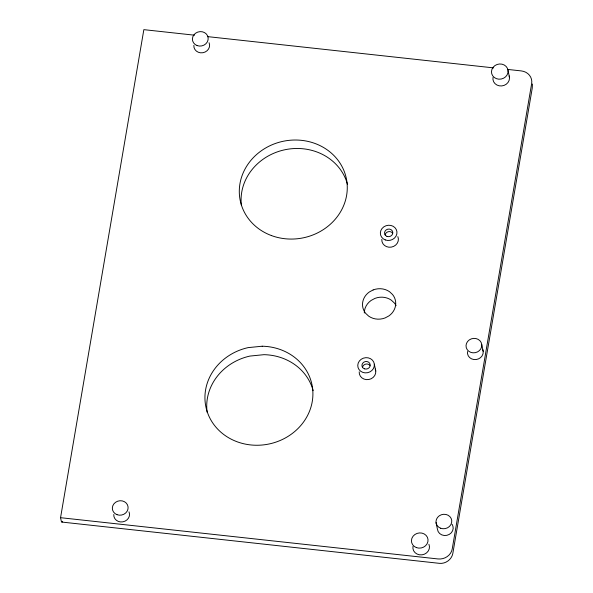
<?xml version="1.0" encoding="UTF-8"?>
<svg xmlns="http://www.w3.org/2000/svg" width="593" height="593" viewBox="0 0 593 593"><rect width="100%" height="100%" fill="white"/><g stroke="black" fill="none" stroke-linecap="round" stroke-linejoin="round"><path stroke-width="0.89" d="M532.447 84.006L532.225 88.261L452.8 553.595C451.644 559.592 445.528 563.965 439.495 563.35L62.057 522.085M62.584 521.336A12.505 1.757 -83.8 0 1 61.264 521.069L60.553 517.689L143.847 29.65L194.482 35.187M207.372 36.596L493.665 67.891M507.475 69.403L521.284 70.915A12.505 11.378 -11.9 0 1 531.654 83.606L452.229 548.948A12.505 11.378 -11.9 0 1 437.982 558.947L60.553 517.689M508.045 70.493A8.339 7.583 -11.9 0 1 496.415 78.661A8.339 7.583 -11.9 0 1 494.896 65.601A8.339 7.583 -11.9 0 1 508.045 70.493L509.469 77.26M481.753 344.57A7.917 7.205 -11.9 0 1 470.709 352.324A7.917 7.205 -11.9 0 1 469.263 339.922A7.917 7.205 -11.9 0 1 481.753 344.57L483.184 351.33M436.033 522.559L437.464 529.327A7.917 7.205 -11.9 0 0 446.825 535.338A7.917 7.205 -11.9 0 0 452.889 526.021M374.331 364.184A8.339 7.583 -11.9 0 1 362.701 372.352A8.339 7.583 -11.9 0 1 361.181 359.291A8.339 7.583 -11.9 0 1 374.331 364.184L375.762 370.951M397.851 236.622A8.339 7.583 -11.9 0 1 391.336 247.118A8.339 7.583 -11.9 0 1 381.81 239.394M375.25 369.039A8.339 7.583 -11.9 0 1 368.735 379.527A8.339 7.583 -11.9 0 1 359.21 371.804M385.109 234.954A4.166 3.795 -11.9 0 1 388.237 231.73A4.166 3.795 -11.9 0 1 392.566 233.042M362.508 367.363A4.166 3.795 -11.9 0 1 365.636 364.146A4.166 3.795 -11.9 0 1 369.965 365.458M364.295 313A16.671 15.173 -11.9 0 1 371.129 300.429L374.939 298.398A16.671 15.173 -11.9 0 1 391.343 300.191L394.338 302.971A16.671 15.173 -11.9 0 1 396.08 305.669M241.373 205.096A54.185 49.308 -11.9 0 1 285.87 149.555A54.185 49.308 -11.9 0 1 347.55 184.564M207.15 412.305A54.185 49.308 -11.9 0 1 249.92 356.074L263.981 354.673A54.185 49.308 -11.9 0 1 313.171 390.676M209.084 42.755A7.917 7.205 -11.9 0 1 202.895 52.725A7.917 7.205 -11.9 0 1 193.852 45.387M129.015 511.878A7.917 7.205 -11.9 0 1 122.825 521.847A7.917 7.205 -11.9 0 1 113.782 514.509M509.187 75.963A8.339 7.583 -11.9 0 1 501.722 85.933A8.339 7.583 -11.9 0 1 493.005 77.453M428.924 544.278A8.339 7.583 -11.9 0 1 422.046 554.826A8.339 7.583 -11.9 0 1 412.965 546.39M452.066 524.323A7.917 7.205 -11.9 0 1 452.674 525.435M482.702 349.514A7.917 7.205 -11.9 0 1 476.164 359.536A7.917 7.205 -11.9 0 1 467.536 351.516M373.153 289.94L369.343 291.971A16.671 15.173 -11.9 0 0 365.696 313.378L368.683 316.151A16.671 15.173 -11.9 0 0 385.087 317.944L388.897 315.913A16.671 15.173 -11.9 0 0 392.551 294.513L389.564 291.734A16.671 15.173 -11.9 0 0 373.153 289.94M262.195 346.216L248.141 347.617A54.185 49.308 -11.9 0 0 215.533 426.701A54.185 49.308 -11.9 0 0 306.381 417.665A54.185 49.308 -11.9 0 0 262.195 346.216M386.992 236.399A4.166 3.795 -11.9 0 0 392.803 232.315A4.166 3.795 -11.9 0 0 386.228 229.869A4.166 3.795 -11.9 0 0 386.992 236.399M385.302 239.943A8.339 7.583 -11.9 0 0 396.932 231.774A8.339 7.583 -11.9 0 0 383.782 226.874A8.339 7.583 -11.9 0 0 385.302 239.943M364.391 368.816A4.166 3.795 -11.9 0 0 370.202 364.732A4.166 3.795 -11.9 0 0 363.628 362.286A4.166 3.795 -11.9 0 0 364.391 368.816M271.372 235.54A54.185 49.308 -11.9 0 0 346.972 182.444A54.185 49.308 -11.9 0 0 261.506 150.644A54.185 49.308 -11.9 0 0 271.372 235.54M197.091 45.572A7.917 7.205 -11.9 0 0 208.143 37.811A7.917 7.205 -11.9 0 0 195.653 33.164A7.917 7.205 -11.9 0 0 197.091 45.572M117.021 514.687A7.917 7.205 -11.9 0 0 128.073 506.926A7.917 7.205 -11.9 0 0 115.583 502.278A7.917 7.205 -11.9 0 0 117.021 514.687M416.375 547.598A8.339 7.583 -11.9 0 0 428.005 539.43A8.339 7.583 -11.9 0 0 414.855 534.538A8.339 7.583 -11.9 0 0 416.375 547.598M440.681 528.244A7.917 7.205 -11.9 0 0 451.733 520.491A7.917 7.205 -11.9 0 0 439.235 515.836A7.917 7.205 -11.9 0 0 440.681 528.244"/></g></svg>
